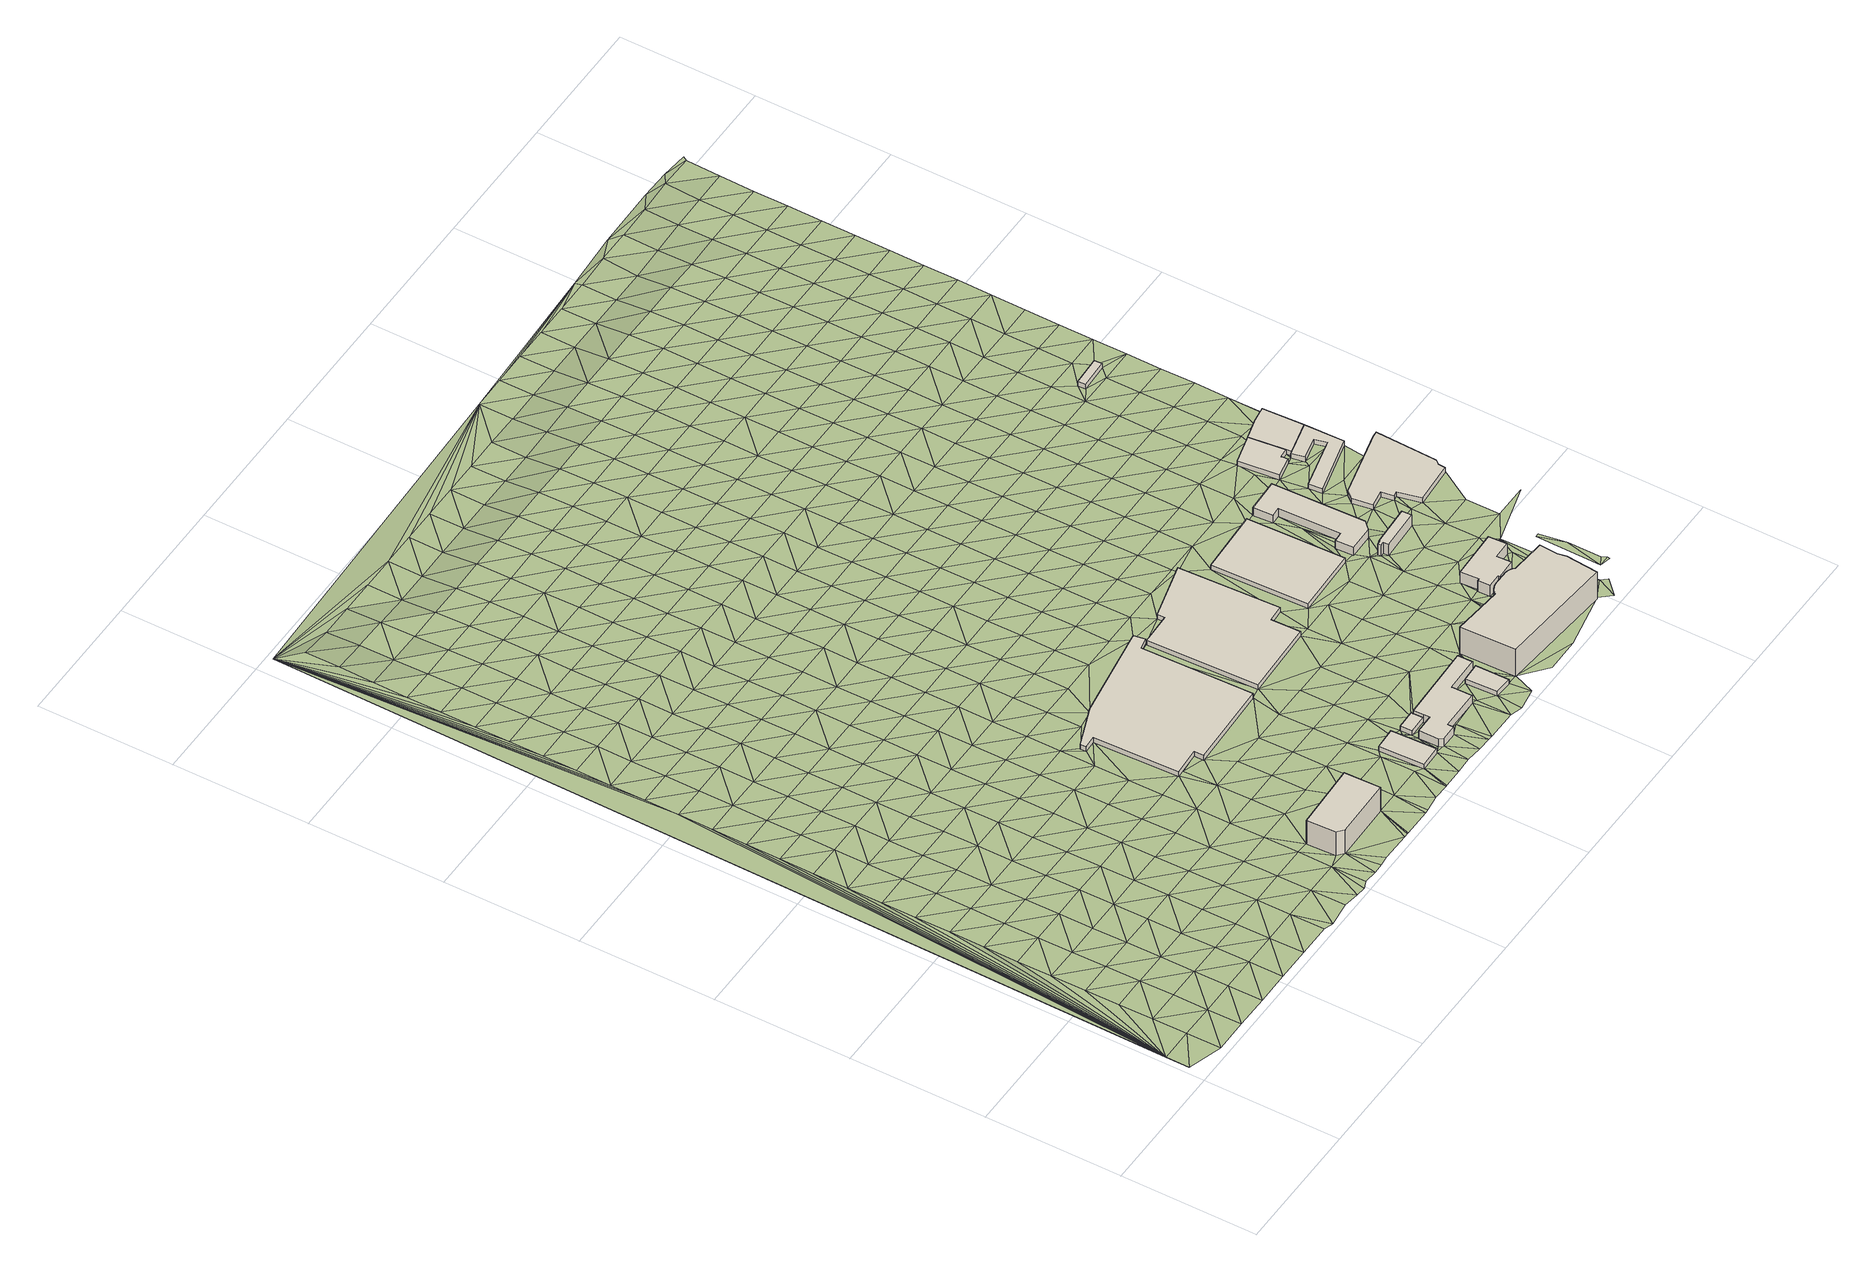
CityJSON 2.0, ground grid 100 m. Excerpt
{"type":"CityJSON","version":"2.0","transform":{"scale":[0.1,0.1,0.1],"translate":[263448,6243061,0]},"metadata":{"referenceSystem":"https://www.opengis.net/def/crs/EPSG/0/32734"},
"CityObjects":{
"building1":{"type":"Building","attributes":{"address":"1 on Albert Albert Road Woodstock Cape Town","building":"apartments","building:levels":7,"building:flats":"56","building_height":20.9,"plus_code":"4FRW3CFV+HCV","ground_height":5.14,"roof_height":26.04},"geometry":[{"type":"Solid","lod":"1","boundaries":[[[[0,1,2,3]],[[1,4,5,2]],[[4,6,7,5]],[[6,8,9,7]],[[8,0,3,9]],[[3,2,5,7,9]],[[8,6,4,1,0]]]]}]},
"building2":{"type":"Building","attributes":{"address":"11 Porter Street Woodstock Cape Town","building":"industrial","building:levels":1,"building_height":4.1,"plus_code":"4FRW3CGV+4G5","ground_height":3.16,"roof_height":7.26},"geometry":[{"type":"Solid","lod":"1","boundaries":[[[[10,11,12,13]],[[11,14,15,12]],[[14,16,17,15]],[[16,18,19,17]],[[18,20,21,19]],[[20,22,23,21]],[[22,24,25,23]],[[24,26,27,25]],[[26,28,29,27]],[[28,30,31,29]],[[30,10,13,31]],[[13,12,15,17,19,21,23,25,27,29,31]],[[30,28,26,24,22,20,18,16,14,11,10]]]]}]},
"building3":{"type":"Building","attributes":{"address":"43 Albert Road Woodstock Cape Town","building":"yes","building:levels":1,"building_height":4.1,"plus_code":"4FRW3CFV+HQJ","ground_height":4.52,"roof_height":8.62},"geometry":[{"type":"Solid","lod":"1","boundaries":[[[[32,33,34,35]],[[33,36,37,34]],[[36,38,39,37]],[[38,32,35,39]],[[35,34,37,39]],[[38,36,33,32]]]]}]},
"building4":{"type":"Building","attributes":{"address":"Woodstock Cape Town","building":"yes","building:levels":1,"building_height":4.1,"plus_code":"4FRW3CFV+JR9","ground_height":4.52,"roof_height":8.62},"geometry":[{"type":"Solid","lod":"1","boundaries":[[[[40,41,42,43]],[[41,44,45,42]],[[44,46,47,45]],[[46,48,49,47]],[[48,40,43,49]],[[43,42,45,47,49]],[[48,46,44,41,40]]]]}]},
"building5":{"type":"Building","attributes":{"address":"Woodstock Cape Town","building":"industrial","building:levels":2,"building_height":6.9,"plus_code":"4FRW3CFV+HW7","ground_height":4.39,"roof_height":11.29},"geometry":[{"type":"Solid","lod":"1","boundaries":[[[[50,51,52,53]],[[51,54,55,52]],[[54,56,57,55]],[[56,58,59,57]],[[58,60,61,59]],[[60,62,63,61]],[[62,64,65,63]],[[64,66,67,65]],[[66,68,69,67]],[[68,70,71,69]],[[70,72,73,71]],[[72,50,53,73]],[[53,52,55,57,59,61,63,65,67,69,71,73]],[[72,70,68,66,64,62,60,58,56,54,51,50]]]]}]},
"building6":{"type":"Building","attributes":{"address":"Woodstock Cape Town","building":"industrial","building:levels":1,"building_height":4.1,"plus_code":"4FRW3CFW+G3Q","ground_height":4.39,"roof_height":8.49},"geometry":[{"type":"Solid","lod":"1","boundaries":[[[[74,75,76,77]],[[75,78,79,76]],[[78,80,81,79]],[[80,74,77,81]],[[77,76,79,81]],[[80,78,75,74]]]]}]},
"building7":{"type":"Building","attributes":{"address":"Porter Street Woodstock Cape Town","building":"industrial","building:levels":1,"building_height":4.1,"plus_code":"4FRW3CGV+5W6","ground_height":3.02,"roof_height":7.12},"geometry":[{"type":"Solid","lod":"1","boundaries":[[[[82,83,84,85]],[[83,86,87,84]],[[86,88,89,87]],[[88,90,91,89]],[[90,92,93,91]],[[92,94,95,93]],[[94,96,97,95]],[[96,82,85,97]],[[85,84,87,89,91,93,95,97]],[[96,94,92,90,88,86,83,82]]]]}]},
"building8":{"type":"Building","attributes":{"address":"WEX 1 85 Albert Road Woodstock 7915 Cape Town","building":"apartments","building:levels":8,"building:flats":"275","operator":"Signatura","building_height":23.7,"plus_code":"4FRW3CFW+H89","ground_height":4.39,"roof_height":28.09},"geometry":[{"type":"Solid","lod":"1","boundaries":[[[[98,99,100,101]],[[99,102,103,100]],[[102,104,105,103]],[[104,106,107,105]],[[106,108,109,107]],[[108,110,111,109]],[[110,112,113,111]],[[112,114,115,113]],[[114,116,117,115]],[[116,118,119,117]],[[118,120,121,119]],[[120,122,123,121]],[[122,124,125,123]],[[124,98,101,125]],[[101,100,103,105,107,109,111,113,115,117,119,121,123,125]],[[124,122,120,118,116,114,112,110,108,106,104,102,99,98]]]]}]},
"building9":{"type":"Building","attributes":{"address":"Porter Street Woodstock Cape Town","building":"industrial","building:levels":1,"building_height":4.1,"plus_code":"4FRW3CGW+46R","ground_height":2.97,"roof_height":7.07},"geometry":[{"type":"Solid","lod":"1","boundaries":[[[[126,127,128,129]],[[127,130,131,128]],[[130,132,133,131]],[[132,126,129,133]],[[129,128,131,133]],[[132,130,127,126]]]]}]},
"building10":{"type":"Building","attributes":{"address":"Woodstock Station Woodstock Cape Town","building":"train_station","building:levels":3,"building_height":9.7,"plus_code":"4FRW3CFW+PFM","ground_height":4.29,"roof_height":13.99},"geometry":[{"type":"Solid","lod":"1","boundaries":[[[[134,135,136,137]],[[135,138,139,136]],[[138,140,141,139]],[[140,142,143,141]],[[142,144,145,143]],[[144,146,147,145]],[[146,148,149,147]],[[148,150,151,149]],[[150,152,153,151]],[[152,134,137,153]],[[137,136,139,141,143,145,147,149,151,153]],[[152,150,148,146,144,142,140,138,135,134]]]]}]},
"building11":{"type":"Building","attributes":{"address":"Woodstock Station","building":"train_station","building:levels":3,"operator":"PRASA","building_height":9.7,"plus_code":"4FRW3CFW+XC5","ground_height":3.65,"roof_height":13.35},"geometry":[{"type":"Solid","lod":"1","boundaries":[[[[154,155,156,157]],[[155,158,159,156]],[[158,160,161,159]],[[160,162,163,161]],[[162,164,165,163]],[[164,166,167,165]],[[166,168,169,167]],[[168,154,157,169]],[[157,156,159,161,163,165,167,169]],[[168,166,164,162,160,158,155,154]]]]}]},
"building12":{"type":"Building","attributes":{"address":"I & J 1 Davidson Street Woodstock Cape Town","building":"office","building:levels":2,"building_height":6.9,"plus_code":"4FRW3CGW+4CJ","ground_height":2.94,"roof_height":9.84},"geometry":[{"type":"Solid","lod":"1","boundaries":[[[[170,171,172,173]],[[171,174,175,172]],[[174,176,177,175]],[[176,178,179,177]],[[178,180,181,179]],[[180,182,183,181]],[[182,184,185,183]],[[184,186,187,185]],[[186,170,173,187]],[[173,172,175,177,179,181,183,185,187]],[[186,184,182,180,178,176,174,171,170]]]]}]},
"building13":{"type":"Building","attributes":{"address":"10 Davidson Street Woodstock Cape Town","building":"industrial","building:levels":1,"building_height":4.1,"plus_code":"4FRW3CGW+8GW","ground_height":2.94,"roof_height":7.04},"geometry":[{"type":"Solid","lod":"1","boundaries":[[[[188,189,190,191]],[[189,192,193,190]],[[192,194,195,193]],[[194,196,197,195]],[[196,198,199,197]],[[198,188,191,199]],[[191,190,193,195,197,199]],[[198,196,194,192,189,188]]]]}]},
"building14":{"type":"Building","attributes":{"address":"2 Beach Road Woodstock Cape Town","building":"industrial","building:levels":1,"building_height":4.1,"plus_code":"4FRW3CGW+3JH","ground_height":3.27,"roof_height":7.37},"geometry":[{"type":"Solid","lod":"1","boundaries":[[[[200,201,202,203]],[[201,204,205,202]],[[204,206,207,205]],[[206,208,209,207]],[[208,210,211,209]],[[210,212,213,211]],[[212,214,215,213]],[[214,216,217,215]],[[216,218,219,217]],[[218,220,221,219]],[[220,222,223,221]],[[222,200,203,223]],[[203,202,205,207,209,211,213,215,217,219,221,223]],[[222,220,218,216,214,212,210,208,206,204,201,200]]]]}]},
"building15":{"type":"Building","attributes":{"address":"3 Beach Road Woodstock Cape Town","building":"industrial","building:levels":1,"building_height":4.1,"plus_code":"4FRW3CGW+6MW","ground_height":2.94,"roof_height":7.04},"geometry":[{"type":"Solid","lod":"1","boundaries":[[[[224,225,226,227]],[[225,228,229,226]],[[228,230,231,229]],[[230,232,233,231]],[[232,234,235,233]],[[234,236,237,235]],[[236,238,239,237]],[[238,240,241,239]],[[240,224,227,241]],[[227,226,229,231,233,235,237,239,241]],[[240,238,236,234,232,230,228,225,224]]]]}]},
"building16":{"type":"Building","attributes":{"address":"5 Forgate Street Woodstock Cape Town","building":"industrial","building:levels":1,"building_height":4.1,"plus_code":"4FRW3CGW+9J5","ground_height":2.97,"roof_height":7.07},"geometry":[{"type":"Solid","lod":"1","boundaries":[[[[242,243,244,245]],[[243,246,247,244]],[[246,248,249,247]],[[248,250,251,249]],[[250,252,253,251]],[[252,242,245,253]],[[245,244,247,249,251,253]],[[252,250,248,246,243,242]]]]}]},
"building17":{"type":"Building","attributes":{"address":"Woodstock","building":"transportation","building:levels":1,"amenity":"bus_station","operator":"MyCiTi","building_height":4.1,"plus_code":"4FRW3CGW+RH8","ground_height":2.8,"roof_height":6.9},"geometry":[{"type":"Solid","lod":"1","boundaries":[[[[254,255,256,257]],[[255,258,259,256]],[[258,260,261,259]],[[260,254,257,261]],[[257,256,259,261]],[[260,258,255,254]]]]}]},
"terrain1":{"type":"TINRelief","geometry":[{"type":"CompositeSurface","lod":"1","boundaries":[[[262,263,264]],[[264,265,262]],[[263,262,266]],[[263,266,267]],[[267,268,263]],[[262,265,269]],[[268,270,263]],[[262,269,266]],[[271,269,265]],[[263,270,272]],[[263,272,273]],[[267,266,274]],[[269,275,266]],[[273,276,263]],[[274,268,267]],[[266,275,274]],[[263,276,277]],[[278,269,271]],[[279,270,268]],[[263,277,280]],[[278,271,281]],[[268,274,279]],[[282,275,269]],[[280,283,263]],[[264,263,284]],[[275,282,274]],[[270,285,272]],[[269,278,282]],[[270,279,286]],[[263,283,287]],[[285,273,272]],[[270,286,285]],[[263,287,288]],[[279,274,289]],[[289,274,282]],[[288,290,263]],[[278,281,291]],[[292,276,273]],[[293,286,279]],[[273,285,292]],[[263,290,294]],[[278,291,282]],[[291,281,295]],[[289,293,279]],[[276,296,277]],[[263,294,297]],[[276,292,296]],[[298,289,282]],[[286,299,285]],[[293,300,286]],[[301,280,277]],[[298,282,291]],[[285,299,292]],[[286,300,299]],[[301,277,296]],[[293,289,302]],[[280,303,283]],[[304,289,298]],[[291,295,305]],[[292,306,296]],[[303,280,301]],[[289,304,302]],[[306,292,299]],[[298,291,305]],[[307,300,293]],[[305,295,308]],[[301,296,309]],[[287,283,310]],[[283,303,311]],[[284,263,297]],[[293,302,307]],[[309,296,306]],[[298,312,304]],[[299,300,313]],[[310,288,287]],[[283,311,310]],[[301,314,303]],[[305,312,298]],[[299,313,306]],[[300,307,313]],[[314,301,309]],[[315,290,288]],[[316,302,304]],[[317,311,303]],[[312,318,304]],[[288,310,315]],[[319,305,308]],[[320,309,306]],[[303,314,317]],[[302,316,307]],[[290,321,294]],[[304,318,316]],[[306,313,320]],[[319,308,322]],[[290,315,321]],[[323,312,305]],[[310,311,324]],[[325,311,317]],[[314,309,326]],[[297,294,327]],[[320,328,309]],[[312,323,318]],[[307,329,313]],[[310,324,315]],[[305,319,323]],[[316,330,307]],[[311,325,324]],[[321,327,294]],[[317,314,326]],[[322,331,319]],[[309,328,326]],[[329,320,313]],[[332,333,297]],[[307,330,329]],[[334,316,318]],[[315,335,321]],[[327,332,297]],[[317,336,325]],[[318,323,334]],[[335,315,324]],[[337,328,320]],[[338,339,333]],[[326,336,317]],[[331,340,319]],[[341,330,316]],[[327,321,342]],[[320,329,337]],[[332,338,333]],[[323,319,340]],[[316,334,341]],[[342,321,335]],[[343,340,331]],[[324,325,344]],[[333,284,297]],[[336,345,325]],[[346,326,328]],[[347,339,348]],[[328,337,349]],[[338,350,339]],[[334,323,351]],[[352,329,330]],[[335,324,344]],[[353,332,327]],[[330,341,354]],[[339,284,333]],[[325,345,344]],[[327,342,355]],[[347,348,356]],[[351,323,340]],[[328,349,346]],[[339,350,348]],[[329,352,337]],[[340,343,357]],[[358,336,326]],[[332,353,338]],[[330,354,352]],[[347,284,339]],[[327,355,353]],[[341,334,359]],[[335,360,342]],[[336,358,345]],[[361,362,356]],[[359,334,351]],[[326,346,358]],[[347,356,284]],[[360,335,344]],[[349,337,363]],[[364,350,338]],[[348,361,356]],[[365,354,341]],[[355,342,366]],[[363,337,352]],[[340,357,367]],[[362,284,356]],[[338,353,364]],[[340,367,351]],[[344,345,368]],[[362,369,370]],[[365,341,359]],[[366,342,360]],[[371,367,357]],[[349,372,346]],[[345,358,368]],[[370,284,362]],[[361,369,362]],[[352,354,373]],[[350,374,348]],[[372,349,363]],[[364,375,350]],[[367,371,376]],[[359,351,377]],[[378,360,344]],[[353,355,379]],[[380,381,370]],[[354,365,373]],[[355,366,382]],[[381,284,370]],[[346,383,358]],[[374,361,348]],[[351,367,377]],[[368,378,344]],[[350,375,374]],[[369,380,370]],[[376,384,367]],[[385,363,352]],[[379,364,353]],[[346,372,383]],[[355,382,379]],[[381,386,284]],[[359,387,365]],[[366,360,388]],[[386,381,389]],[[352,373,385]],[[368,358,390]],[[369,361,391]],[[387,359,377]],[[378,388,360]],[[392,284,386]],[[380,389,381]],[[8,367,384]],[[377,367,6]],[[393,375,364]],[[390,358,383]],[[391,361,374]],[[367,8,6]],[[372,363,394]],[[395,382,366]],[[384,396,8]],[[397,392,386]],[[363,385,398]],[[364,379,393]],[[399,284,392]],[[373,365,400]],[[401,380,369]],[[377,6,4]],[[387,402,365]],[[388,395,366]],[[389,397,386]],[[4,387,377]],[[383,372,394]],[[403,378,368]],[[8,396,404]],[[363,398,394]],[[368,390,405]],[[406,284,399]],[[391,401,369]],[[373,400,385]],[[379,382,407]],[[375,408,374]],[[400,365,402]],[[409,399,392]],[[375,393,410]],[[378,403,388]],[[411,389,380]],[[368,405,403]],[[395,407,382]],[[397,409,392]],[[383,412,390]],[[408,391,374]],[[375,410,408]],[[380,401,411]],[[413,398,385]],[[8,404,414]],[[387,4,415]],[[393,379,416]],[[399,417,406]],[[412,383,394]],[[406,418,284]],[[415,402,387]],[[419,395,388]],[[397,389,420]],[[413,385,400]],[[407,416,379]],[[399,409,417]],[[405,390,421]],[[422,401,391]],[[388,403,419]],[[420,389,411]],[[398,423,394]],[[424,410,393]],[[421,390,412]],[[391,408,422]],[[425,409,397]],[[423,398,413]],[[416,424,393]],[[417,418,406]],[[400,402,426]],[[427,407,395]],[[428,402,415]],[[419,429,395]],[[8,414,0]],[[420,425,397]],[[430,412,394]],[[403,405,431]],[[411,401,432]],[[405,421,433]],[[401,422,434]],[[435,415,4]],[[416,407,427]],[[410,436,408]],[[426,402,428]],[[413,400,437]],[[423,430,394]],[[395,429,427]],[[424,438,410]],[[284,418,439]],[[431,419,403]],[[432,420,411]],[[417,409,440]],[[405,433,431]],[[432,401,434]],[[425,441,409]],[[421,412,442]],[[408,436,422]],[[0,414,443]],[[413,437,423]],[[410,438,436]],[[437,400,426]],[[0,443,444]],[[416,445,424]],[[418,417,440]],[[430,442,412]],[[440,409,441]],[[415,446,428]],[[447,429,419]],[[448,425,420]],[[427,445,416]],[[449,433,421]],[[434,422,450]],[[419,431,447]],[[420,432,448]],[[451,0,444]],[[438,424,452]],[[415,435,446]],[[442,449,421]],[[423,453,430]],[[450,422,436]],[[428,454,426]],[[437,426,455]],[[429,456,427]],[[437,453,423]],[[284,439,457]],[[430,458,442]],[[441,425,459]],[[445,452,424]],[[439,418,440]],[[434,460,432]],[[454,428,446]],[[429,447,456]],[[425,448,459]],[[461,442,458]],[[430,453,458]],[[431,433,462]],[[449,463,433]],[[464,455,426]],[[460,434,450]],[[451,465,0]],[[466,437,455]],[[445,427,467]],[[438,468,436]],[[440,441,469]],[[452,470,438]],[[431,462,447]],[[451,471,465]],[[472,435,0]],[[432,473,448]],[[474,426,454]],[[433,463,462]],[[456,467,427]],[[459,469,441]],[[475,442,461]],[[464,426,474]],[[449,442,475]],[[450,436,468]],[[472,0,465]],[[438,470,468]],[[473,432,460]],[[455,464,466]],[[476,446,435]],[[477,452,445]],[[478,465,471]],[[479,439,440]],[[480,284,457]],[[446,476,454]],[[447,481,456]],[[459,448,482]],[[467,477,445]],[[469,479,440]],[[483,463,449]],[[450,484,460]],[[435,472,476]],[[481,447,462]],[[482,448,473]],[[485,470,452]],[[475,483,449]],[[468,484,450]],[[474,454,486]],[[475,461,487]],[[467,456,488]],[[469,459,489]],[[477,485,452]],[[490,465,478]],[[479,457,439]],[[473,460,491]],[[486,454,476]],[[488,456,481]],[[464,474,492]],[[489,459,482]],[[465,493,472]],[[462,463,494]],[[495,463,483]],[[484,491,460]],[[490,478,496]],[[470,497,468]],[[498,479,469]],[[485,499,470]],[[487,483,475]],[[472,493,476]],[[481,462,494]],[[500,477,467]],[[465,490,493]],[[474,486,492]],[[463,495,494]],[[467,488,501]],[[489,498,469]],[[484,468,497]],[[502,496,503]],[[482,473,504]],[[470,499,497]],[[491,505,473]],[[477,500,485]],[[490,496,502]],[[467,501,500]],[[486,476,506]],[[481,507,488]],[[502,503,508]],[[504,489,482]],[[480,457,479]],[[473,505,504]],[[498,509,479]],[[510,483,487]],[[495,483,510]],[[484,511,491]],[[493,490,502]],[[493,506,476]],[[507,481,494]],[[512,499,485]],[[511,484,497]],[[464,492,513]],[[479,509,480]],[[493,502,514]],[[486,515,492]],[[501,488,516]],[[517,498,489]],[[485,500,512]],[[502,508,518]],[[494,495,519]],[[505,491,520]],[[506,515,486]],[[506,493,514]],[[516,488,507]],[[489,504,517]],[[519,495,510]],[[520,491,511]],[[508,521,518]],[[499,522,497]],[[509,498,523]],[[512,524,499]],[[525,507,494]],[[500,501,526]],[[505,527,504]],[[506,514,36]],[[515,528,492]],[[501,516,529]],[[523,498,517]],[[530,510,487]],[[511,497,522]],[[525,494,519]],[[499,524,522]],[[527,505,520]],[[531,518,521]],[[526,512,500]],[[532,518,533]],[[501,529,526]],[[533,518,531]],[[513,492,528]],[[532,534,518]],[[506,535,515]],[[516,507,536]],[[537,531,521]],[[504,538,517]],[[480,509,539]],[[518,534,36]],[[523,540,509]],[[532,533,534]],[[506,36,535]],[[519,510,530]],[[511,541,520]],[[536,507,525]],[[538,504,527]],[[534,48,36]],[[542,524,512]],[[543,36,48]],[[541,511,522]],[[36,543,46]],[[509,540,539]],[[537,544,531]],[[48,46,543]],[[528,515,545]],[[546,529,516]],[[523,517,547]],[[512,526,542]],[[46,535,36]],[[519,548,525]],[[534,549,48]],[[480,550,284]],[[527,520,551]],[[545,515,535]],[[546,516,536]],[[547,517,538]],[[544,537,552]],[[487,16,530]],[[530,548,519]],[[551,520,541]],[[553,513,528]],[[526,529,554]],[[46,44,535]],[[522,524,555]],[[549,40,48]],[[556,540,523]],[[524,542,557]],[[536,525,558]],[[552,559,544]],[[527,560,538]],[[544,559,561]],[[528,545,562]],[[554,529,546]],[[562,553,528]],[[523,547,556]],[[563,559,552]],[[541,522,555]],[[548,558,525]],[[524,557,555]],[[527,551,560]],[[542,526,564]],[[545,535,565]],[[513,553,11]],[[44,565,535]],[[547,538,566]],[[539,540,567]],[[564,526,554]],[[540,556,568]],[[548,530,569]],[[546,536,570]],[[541,571,551]],[[558,572,536]],[[573,561,559]],[[538,560,566]],[[573,559,563]],[[574,557,542]],[[571,541,555]],[[540,568,567]],[[545,575,562]],[[554,546,570]],[[547,576,556]],[[536,572,570]],[[574,542,564]],[[548,577,558]],[[530,16,569]],[[11,553,578]],[[579,573,563]],[[560,551,580]],[[562,581,553]],[[565,575,545]],[[576,547,566]],[[41,582,44]],[[577,548,569]],[[580,551,571]],[[554,583,564]],[[557,584,555]],[[568,556,585]],[[586,557,574]],[[582,565,44]],[[572,558,587]],[[14,11,578]],[[560,588,566]],[[581,562,575]],[[583,554,570]],[[585,556,576]],[[571,555,584]],[[589,573,579]],[[587,558,577]],[[557,586,584]],[[588,560,580]],[[574,564,590]],[[589,68,573]],[[579,591,589]],[[591,579,592]],[[575,565,582]],[[572,593,570]],[[576,566,594]],[[567,568,595]],[[590,564,583]],[[568,585,596]],[[16,597,569]],[[553,581,598]],[[597,577,569]],[[571,599,580]],[[600,14,578]],[[572,587,593]],[[594,566,588]],[[68,589,78]],[[601,16,14]],[[574,602,586]],[[41,72,582]],[[480,539,550]],[[589,591,78]],[[584,599,571]],[[568,596,595]],[[603,581,575]],[[592,604,591]],[[583,570,605]],[[576,606,585]],[[574,590,602]],[[587,577,607]],[[588,580,608]],[[582,603,575]],[[605,570,593]],[[597,16,601]],[[606,576,594]],[[601,14,600]],[[70,68,78]],[[577,597,607]],[[599,608,580]],[[604,609,591]],[[583,610,590]],[[586,611,584]],[[596,585,612]],[[586,602,613]],[[614,593,587]],[[603,615,581]],[[583,605,610]],[[612,585,606]],[[599,584,611]],[[594,588,616]],[[615,598,581]],[[607,614,587]],[[586,613,611]],[[609,604,617]],[[608,618,588]],[[70,78,75]],[[567,550,539]],[[602,590,619]],[[596,620,595]],[[609,621,75]],[[617,621,609]],[[582,622,603]],[[605,593,623]],[[606,594,616]],[[617,75,621]],[[610,619,590]],[[597,601,624]],[[588,618,616]],[[620,596,612]],[[622,582,72]],[[597,624,607]],[[599,625,608]],[[626,70,75]],[[614,623,593]],[[72,70,626]],[[627,613,602]],[[617,98,75]],[[625,599,611]],[[615,628,598]],[[75,98,626]],[[629,615,603]],[[605,630,610]],[[606,631,612]],[[98,72,626]],[[632,598,628]],[[627,602,619]],[[633,595,620]],[[607,634,614]],[[618,608,635]],[[622,629,603]],[[98,622,72]],[[623,630,605]],[[631,606,616]],[[634,607,624]],[[635,608,625]],[[567,595,550]],[[636,632,628]],[[619,610,637]],[[613,638,611]],[[620,612,639]],[[627,640,613]],[[628,615,641]],[[90,624,601]],[[642,623,614]],[[618,643,616]],[[629,644,615]],[[630,637,610]],[[639,612,631]],[[617,645,646]],[[625,611,638]],[[634,642,614]],[[613,640,638]],[[643,618,635]],[[647,636,628]],[[98,648,622]],[[649,627,619]],[[615,644,641]],[[620,650,633]],[[648,629,622]],[[630,623,651]],[[631,616,652]],[[641,647,628]],[[637,649,619]],[[620,639,650]],[[624,653,634]],[[625,654,635]],[[623,642,651]],[[652,616,643]],[[655,640,627]],[[550,595,633]],[[654,625,638]],[[656,644,629]],[[637,630,657]],[[631,658,639]],[[90,653,624]],[[649,655,627]],[[636,647,132]],[[659,648,98]],[[633,650,660]],[[661,642,634]],[[643,635,662]],[[656,629,648]],[[651,657,630]],[[658,631,652]],[[132,90,636]],[[638,640,663]],[[653,661,634]],[[662,635,654]],[[644,664,641]],[[637,665,649]],[[650,639,666]],[[640,655,663]],[[642,667,651]],[[641,668,647]],[[643,669,652]],[[664,644,656]],[[646,670,617]],[[657,665,637]],[[639,658,666]],[[654,638,671]],[[661,667,642]],[[643,662,669]],[[648,659,672]],[[633,660,550]],[[655,649,673]],[[660,650,674]],[[671,638,663]],[[648,675,656]],[[676,653,90]],[[677,657,651]],[[658,652,678]],[[668,641,664]],[[665,673,649]],[[674,650,666]],[[648,672,675]],[[90,132,676]],[[661,653,676]],[[654,679,662]],[[667,677,651]],[[652,669,678]],[[679,654,671]],[[680,647,668]],[[681,664,656]],[[665,657,682]],[[663,655,683]],[[675,672,684]],[[666,658,685]],[[673,686,655]],[[660,674,687]],[[684,688,675]],[[667,661,689]],[[669,662,690]],[[656,675,681]],[[677,682,657]],[[685,658,678]],[[671,663,683]],[[689,661,676]],[[683,655,686]],[[690,662,679]],[[660,687,550]],[[675,688,691]],[[692,673,665]],[[666,693,674]],[[688,694,691]],[[668,664,695]],[[696,677,667]],[[669,697,678]],[[681,698,664]],[[682,692,665]],[[693,666,685]],[[699,675,691]],[[671,700,679]],[[130,676,132]],[[696,667,689]],[[675,134,681]],[[697,669,690]],[[134,675,699]],[[701,686,673]],[[664,698,695]],[[674,702,687]],[[683,700,671]],[[703,691,694]],[[704,703,694]],[[705,134,699]],[[682,677,706]],[[680,668,695]],[[685,678,707]],[[692,701,673]],[[703,704,708]],[[674,693,702]],[[703,709,691]],[[708,710,703]],[[689,676,711]],[[690,679,712]],[[677,696,706]],[[707,678,697]],[[713,550,687]],[[700,712,679]],[[134,714,681]],[[698,681,714]],[[692,682,715]],[[683,686,716]],[[685,717,693]],[[695,718,680]],[[701,719,686]],[[687,702,713]],[[720,703,710]],[[718,721,680]],[[698,160,695]],[[130,711,676]],[[689,722,696]],[[706,715,682]],[[698,164,160]],[[717,685,707]],[[700,683,716]],[[697,690,723]],[[722,689,711]],[[158,695,160]],[[716,686,719]],[[712,724,690]],[[721,725,680]],[[154,695,158]],[[692,726,701]],[[702,693,727]],[[162,160,164]],[[720,710,728]],[[729,164,698]],[[730,550,713]],[[154,158,155]],[[130,680,731]],[[718,695,732]],[[706,696,733]],[[707,697,723]],[[698,714,729]],[[721,734,735]],[[715,726,692]],[[736,670,737]],[[725,731,680]],[[670,738,739]],[[690,724,723]],[[727,693,717]],[[154,732,695]],[[735,725,721]],[[700,740,712]],[[733,696,722]],[[736,738,670]],[[714,134,741]],[[734,725,735]],[[719,701,742]],[[702,743,713]],[[740,700,716]],[[744,745,739]],[[746,736,737]],[[706,747,715]],[[744,739,738]],[[707,748,717]],[[749,130,731]],[[726,742,701]],[[745,744,728]],[[743,702,727]],[[750,720,751]],[[130,752,711]],[[753,725,734]],[[736,744,738]],[[754,732,154]],[[724,712,755]],[[747,706,733]],[[728,756,720]],[[731,725,753]],[[748,707,723]],[[722,711,757]],[[164,729,758]],[[730,713,759]],[[752,130,749]],[[755,712,740]],[[756,751,720]],[[756,728,744]],[[729,714,760]],[[726,715,761]],[[716,719,762]],[[727,717,763]],[[742,764,719]],[[759,713,743]],[[765,754,154]],[[766,732,754]],[[733,722,757]],[[724,767,723]],[[714,741,760]],[[711,752,757]],[[761,715,747]],[[744,736,768]],[[763,717,748]],[[740,716,762]],[[762,719,764]],[[767,724,755]],[[768,756,744]],[[742,726,769]],[[727,770,743]],[[768,751,756]],[[730,759,771]],[[768,741,751]],[[176,752,749]],[[747,733,772]],[[766,754,773]],[[748,723,774]],[[760,775,729]],[[758,729,775]],[[769,726,761]],[[727,763,770]],[[776,777,766]],[[741,768,760]],[[740,778,755]],[[773,776,766]],[[757,772,733]],[[774,723,767]],[[773,754,765]],[[779,780,781]],[[781,780,782]],[[766,777,176]],[[742,783,764]],[[778,740,762]],[[779,784,780]],[[785,761,747]],[[748,786,763]],[[743,787,759]],[[776,206,777]],[[783,742,769]],[[743,770,788]],[[784,789,780]],[[776,773,206]],[[765,758,790]],[[550,730,791]],[[767,755,792]],[[772,785,747]],[[786,748,774]],[[758,775,790]],[[757,752,793]],[[752,176,794]],[[795,176,777]],[[764,796,762]],[[768,797,760]],[[771,759,787]],[[792,755,778]],[[743,788,787]],[[765,798,773]],[[775,760,797]],[[777,206,204]],[[761,799,769]],[[784,800,789]],[[770,763,801]],[[795,777,236]],[[796,764,783]],[[777,204,802]],[[777,802,236]],[[790,798,765]],[[803,772,757]],[[794,793,752]],[[176,795,194]],[[767,804,774]],[[785,799,761]],[[763,786,801]],[[775,805,790]],[[806,778,762]],[[176,194,794]],[[795,236,194]],[[807,773,798]],[[767,792,804]],[[783,769,808]],[[757,793,803]],[[788,770,809]],[[806,762,796]],[[790,810,798]],[[787,811,771]],[[812,802,204]],[[810,790,805]],[[805,775,813]],[[814,785,772]],[[786,774,815]],[[775,797,813]],[[799,808,769]],[[793,794,194]],[[809,770,801]],[[791,730,771]],[[792,778,816]],[[803,814,772]],[[774,804,815]],[[236,817,194]],[[797,768,818]],[[819,796,783]],[[816,778,806]],[[799,785,820]],[[801,786,821]],[[787,788,822]],[[808,819,783]],[[788,809,823]],[[824,804,792]],[[194,817,825]],[[785,814,820]],[[821,786,815]],[[826,806,796]],[[827,812,204]],[[811,787,822]],[[803,793,828]],[[824,792,816]],[[788,823,822]],[[240,802,812]],[[808,799,829]],[[801,830,809]],[[805,813,831]],[[819,826,796]],[[817,236,234]],[[825,817,832]],[[825,833,834]],[[814,803,835]],[[815,804,836]],[[771,811,791]],[[825,832,833]],[[829,799,820]],[[830,801,821]],[[250,834,833]],[[836,804,824]],[[252,250,833]],[[835,803,828]],[[808,837,819]],[[816,806,838]],[[809,839,823]],[[826,840,806]],[[822,841,811]],[[234,832,817]],[[814,842,820]],[[843,821,815]],[[837,808,829]],[[809,830,839]],[[844,827,204]],[[824,816,838]],[[827,240,812]],[[835,842,814]],[[806,840,838]],[[843,815,836]],[[826,819,845]],[[846,822,823]],[[832,234,232]],[[829,820,847]],[[830,821,848]],[[819,837,845]],[[823,839,846]],[[849,835,828]],[[811,841,791]],[[836,824,850]],[[847,820,842]],[[848,821,843]],[[840,826,851]],[[841,822,852]],[[835,849,842]],[[850,824,838]],[[829,853,837]],[[854,839,830]],[[851,826,845]],[[852,822,846]],[[855,843,836]],[[829,847,853]],[[845,837,856]],[[854,830,848]],[[857,856,837]],[[850,855,836]],[[838,840,858]],[[846,839,859]],[[851,860,840]],[[861,857,837]],[[862,841,852]],[[863,842,849]],[[847,842,863]],[[843,864,848]],[[861,837,853]],[[859,839,854]],[[791,841,862]],[[850,838,858]],[[840,860,858]],[[855,864,843]],[[865,866,242]],[[867,845,856]],[[863,849,866]],[[845,867,851]],[[868,852,846]],[[847,869,853]],[[854,848,870]],[[868,846,859]],[[865,863,866]],[[861,255,857]],[[855,850,871]],[[847,863,869]],[[864,870,848]],[[851,872,860]],[[862,852,873]],[[856,258,867]],[[858,871,850]],[[861,853,874]],[[875,859,854]],[[872,851,867]],[[873,852,868]],[[855,876,864]],[[862,877,791]],[[869,874,853]],[[870,875,854]],[[871,876,855]],[[858,860,878]],[[879,255,861]],[[859,880,868]],[[872,881,860]],[[877,862,873]],[[870,864,882]],[[874,879,861]],[[258,255,879]],[[875,880,859]],[[871,858,878]],[[883,867,258]],[[860,881,878]],[[876,882,864]],[[867,883,872]],[[884,873,868]],[[791,877,885]],[[870,886,875]],[[880,884,868]],[[879,883,258]],[[871,887,876]],[[882,886,870]],[[888,881,872]],[[889,877,873]],[[887,871,878]],[[890,880,875]],[[883,888,872]],[[884,889,873]],[[882,876,891]],[[890,875,886]],[[891,876,887]],[[878,881,892]],[[884,880,893]],[[888,894,881]],[[889,895,877]],[[877,895,885]],[[886,882,896]],[[890,893,880]],[[887,878,892]],[[881,894,892]],[[891,896,882]],[[897,889,884]],[[898,890,886]],[[893,897,884]],[[887,899,891]],[[898,886,896]],[[895,889,900]],[[899,887,892]],[[901,893,890]],[[902,885,895]],[[897,900,889]],[[896,891,903]],[[898,901,890]],[[903,891,899]],[[897,893,904]],[[900,902,895]],[[896,905,898]],[[901,904,893]],[[903,905,896]],[[902,906,885]],[[907,900,897]],[[901,898,908]],[[904,907,897]],[[908,898,905]],[[909,902,900]],[[910,904,901]],[[907,909,900]],[[910,901,908]],[[902,911,906]],[[912,907,904]],[[909,911,902]],[[910,912,904]],[[909,907,913]],[[914,906,911]],[[907,912,913]],[[911,909,915]],[[915,909,913]],[[911,916,914]],[[911,915,916]],[[917,914,916]]]}]}
},
"vertices":[
[2589,286,51],[2580,549,51],[2580,549,260],[2589,286,260],[2094,529,51],[2094,529,260],[2101,317,51],[2101,317,260],[2149,275,51],[2149,275,260],
[3042,1506,32],[3019,2318,32],[3019,2318,73],[3042,1506,73],[3102,2335,32],[3102,2335,73],[3087,2419,32],[3087,2419,73],[2388,2310,32],[2388,2310,73],[2085,2196,32],[2085,2196,73],[2085,2151,32],[2085,2151,73],[2179,2156,32],[2179,2156,73],[2201,1539,32],[2201,1539,73],[2407,1550,32],[2407,1550,73],[2406,1480,32],[2406,1480,73],
[3055,251,45],[3216,257,45],[3216,257,86],[3055,251,86],[3202,586,45],[3202,586,86],[3042,579,45],[3042,579,86],
[3408,473,45],[3406,545,45],[3406,545,86],[3408,473,86],[3406,562,45],[3406,562,86],[3267,558,45],[3267,558,86],[3269,469,45],[3269,469,86],
[3406,545,44],[3408,473,44],[3408,473,113],[3406,545,113],[3409,426,44],[3409,426,113],[3270,424,44],[3270,424,113],[3273,279,44],[3273,279,113],[3289,251,44],[3289,251,113],[3413,252,44],[3413,252,113],[3414,298,44],[3414,298,113],[3714,299,44],[3714,299,113],[3711,448,44],[3711,448,113],[3972,455,44],[3972,455,113],[3969,565,44],[3969,565,113],
[3980,192,44],[3976,436,44],[3976,436,85],[3980,192,85],[3841,430,44],[3841,430,85],[3851,200,44],[3851,200,85],
[3126,1518,30],[3670,1540,30],[3670,1540,71],[3126,1518,71],[3663,1754,30],[3663,1754,71],[3786,1762,30],[3786,1762,71],[3751,2498,30],[3751,2498,71],[3326,2390,30],[3326,2390,71],[3329,2334,30],[3329,2334,71],[3096,2326,30],[3096,2326,71],
[4050,598,44],[4062,192,44],[4062,192,281],[4050,598,281],[4919,116,44],[4919,116,281],[4940,354,44],[4940,354,281],[4928,421,44],[4928,421,281],[4936,551,44],[4936,551,281],[4681,574,44],[4681,574,281],[4664,590,44],[4664,590,281],[4640,603,44],[4640,603,281],[4617,608,44],[4617,608,281],[4503,609,44],[4503,609,281],[4476,605,44],[4476,605,281],[4447,591,44],[4447,591,281],[4416,562,44],[4416,562,281],
[3904,1629,30],[4375,1644,30],[4375,1644,71],[3904,1629,71],[4350,2355,30],[4350,2355,71],[3880,2333,30],[3880,2333,71],
[4589,928,43],[4598,793,43],[4598,793,140],[4589,928,140],[4582,793,43],[4582,793,140],[4586,703,43],[4586,703,140],[4685,704,43],[4685,704,140],[4687,692,43],[4687,692,140],[4835,698,43],[4835,698,140],[4829,803,43],[4829,803,140],[4959,808,43],[4959,808,140],[4951,941,43],[4951,941,140],
[4562,1511,36],[4563,1505,36],[4563,1505,134],[4562,1511,134],[4536,1503,36],[4536,1503,134],[4537,1479,36],[4537,1479,134],[4564,1481,36],[4564,1481,134],[4566,1440,36],[4566,1440,134],[4869,1455,36],[4869,1455,134],[4865,1527,36],[4865,1527,134],
[4459,1632,29],[4641,1637,29],[4641,1637,98],[4459,1632,98],[4698,1695,29],[4698,1695,98],[4675,2371,29],[4675,2371,98],[4430,2360,29],[4430,2360,98],[4438,2215,29],[4438,2215,98],[4506,2220,29],[4506,2220,98],[4524,1771,29],[4524,1771,98],[4452,1765,29],[4452,1765,98],
[5004,2467,29],[4973,2733,29],[4973,2733,70],[5004,2467,70],[4757,2678,29],[4757,2678,70],[4790,2382,29],[4790,2382,70],[4941,2415,29],[4941,2415,70],[4937,2461,29],[4937,2461,70],
[5431,2066,33],[5390,2061,33],[5390,2061,74],[5431,2066,74],[4891,1944,33],[4891,1944,74],[4845,1884,33],[4845,1884,74],[4868,1742,33],[4868,1742,74],[4989,1760,33],[4989,1760,74],[5006,1672,33],[5006,1672,74],[5043,1680,33],[5043,1680,74],[5082,1507,33],[5082,1507,74],[5388,1528,33],[5388,1528,74],[5393,1583,33],[5393,1583,74],[5417,1611,33],[5417,1611,74],
[5253,2487,29],[5008,2430,29],[5008,2430,70],[5253,2487,70],[4989,2425,29],[4989,2425,70],[5009,2331,29],[5009,2331,70],[5171,2367,29],[5171,2367,70],[5196,2280,29],[5196,2280,70],[4818,2190,29],[4818,2190,70],[4826,2089,29],[4826,2089,70],[5263,2196,29],[5263,2196,70],
[5253,2487,30],[5237,2789,30],[5237,2789,71],[5253,2487,71],[5122,2772,30],[5122,2772,71],[4973,2733,30],[4973,2733,71],[5004,2467,30],[5004,2467,71],[5008,2430,30],[5008,2430,71],
[4839,3848,28],[5054,3857,28],[5054,3857,69],[4839,3848,69],[5051,3914,28],[5051,3914,69],[4837,3904,28],[4837,3904,69],
[259,285,51],[10,285,51],[6,112,54],[259,35,54],[259,535,49],[259,785,46],[259,1035,43],[508,285,51],[259,1285,40],[508,35,54],[259,1535,36],[259,1785,36],[508,785,47],[508,535,50],[259,2035,38],[259,2290,36],[757,285,51],[508,1035,43],[259,2540,33],[757,35,53],[757,535,49],[259,2790,33],[107,6938,35],[508,1535,38],[508,1285,40],[259,3040,33],[259,3290,34],[757,785,47],[259,3540,34],[1007,285,51],[508,1785,36],[757,1035,44],[259,3790,34],[1007,35,53],[508,2035,37],[259,4040,36],[1007,535,49],[757,1535,38],[757,1285,41],[508,2290,36],[1007,1035,44],[508,2540,34],[1007,785,46],[1256,285,51],[757,1785,37],[1007,1285,42],[1256,35,53],[757,2035,36],[508,3040,33],[508,2790,33],[1256,535,49],[1007,1535,39],[757,2290,35],[508,3290,34],[1256,1035,44],[757,2540,33],[1256,785,47],[1505,285,51],[1007,1785,36],[508,3540,34],[1505,35,53],[1505,535,50],[757,3040,33],[757,2790,33],[1007,2290,34],[508,3790,35],[1007,2035,35],[1256,1535,38],[1256,1285,41],[1569,11,53],[508,4040,36],[259,4290,35],[1505,785,47],[757,3290,33],[1007,2540,33],[1256,1785,36],[508,4290,36],[259,4540,35],[1754,285,51],[1505,1035,45],[757,3540,34],[1754,35,53],[1007,3040,33],[1007,2790,33],[1256,2290,34],[259,4790,35],[508,4790,37],[1256,2035,35],[508,4540,36],[1754,535,50],[1505,1535,38],[757,4040,36],[1505,1285,42],[757,3790,35],[259,5040,36],[1871,16,53],[1256,2540,33],[1754,785,49],[1007,3290,34],[508,5040,37],[259,5290,35],[1505,1785,36],[757,4290,36],[1754,1035,45],[1007,3540,34],[2003,285,51],[1256,2790,33],[508,5290,36],[259,5540,34],[1945,11,52],[1505,2035,34],[1754,1285,41],[757,4790,36],[757,4540,36],[2003,35,52],[2003,535,51],[1256,3040,33],[1007,4040,35],[508,5540,35],[259,5795,32],[1007,3790,35],[1505,2290,34],[2101,27,52],[1754,1535,37],[259,6045,32],[2003,785,50],[1256,3290,33],[508,5795,32],[1505,2540,33],[757,5040,36],[259,6295,33],[1007,4290,35],[1754,2035,34],[1256,3540,34],[2181,29,52],[508,6045,29],[1754,1785,36],[259,6545,41],[2003,1285,42],[757,5290,36],[2003,1035,46],[1505,3040,32],[2252,35,52],[1505,2790,33],[259,6795,40],[1256,3790,35],[1007,4790,35],[508,6295,23],[1007,4540,35],[757,5540,36],[1754,2290,33],[2003,1535,37],[2467,34,52],[2252,785,50],[1256,4040,36],[508,6545,19],[508,6795,4],[1505,3290,33],[757,5795,35],[1754,2540,33],[1007,5040,34],[2003,1785,35],[1256,4290,36],[757,6045,29],[2252,1285,42],[1505,3790,34],[2252,1035,47],[1505,3540,33],[2003,2035,34],[1754,3040,32],[1007,5540,36],[1754,2790,33],[1007,5290,34],[2580,549,52],[1256,4790,35],[2201,1539,36],[1256,4540,36],[757,6795,1],[757,6545,13],[757,6295,18],[2003,2290,34],[2501,35,52],[2509,33,52],[1505,4040,35],[2501,785,49],[1754,3290,33],[1007,5795,36],[2003,2540,33],[1256,5040,34],[2719,33,51],[1505,4290,35],[2179,2156,34],[2501,1035,47],[2252,1535,36],[1754,3540,32],[1007,6795,2],[2085,2151,34],[1007,6045,30],[1256,5290,34],[2085,2196,34],[2003,3040,33],[2003,2790,33],[2406,1480,37],[2750,285,51],[2407,1550,37],[1754,3790,33],[1505,4790,34],[1007,6295,22],[1505,4540,35],[2750,35,51],[2750,535,52],[1256,5540,35],[2501,1285,43],[2252,2290,34],[2750,785,49],[1754,4040,34],[2873,53,51],[1007,6545,0],[1256,6795,2],[2003,3290,33],[1256,5795,34],[2252,2540,33],[1505,5040,34],[1754,4290,34],[2750,1035,46],[2388,2310,34],[2003,3540,33],[1256,6045,31],[2999,285,51],[1505,5290,33],[2750,1285,41],[2999,535,49],[2252,3040,33],[2252,2790,33],[2992,48,51],[1754,4790,33],[1256,6295,24],[1754,4540,34],[2003,4040,34],[2003,3790,33],[3055,251,51],[2998,49,51],[1505,5795,33],[1505,5540,34],[2999,785,47],[2252,3290,33],[3145,51,51],[1256,6545,0],[2501,2540,33],[1754,5040,32],[2003,4290,34],[3042,1506,34],[3042,579,49],[2999,1035,43],[2252,3540,33],[1505,6045,31],[3216,257,51],[2501,2790,33],[1754,5290,33],[3268,54,51],[2003,4790,33],[1505,6295,26],[2003,4540,34],[2501,3040,33],[2252,4040,34],[1754,5540,35],[2999,1285,38],[2252,3790,33],[2750,2540,32],[3289,251,51],[3248,285,51],[3273,279,51],[3270,424,45],[3248,785,43],[2501,3290,33],[3384,43,51],[1754,5795,36],[1505,6795,1],[1505,6545,0],[2003,5040,32],[2252,4290,34],[3248,535,45],[3413,252,49],[3248,1035,41],[2501,3540,33],[1754,6045,35],[2750,2790,33],[3409,426,45],[2749,7043,0],[2003,5290,32],[3488,39,51],[3126,1518,33],[2501,3790,33],[2252,4790,33],[1754,6295,27],[2252,4540,34],[2750,3040,33],[3497,285,49],[2003,5540,33],[3414,298,49],[3248,1285,37],[3521,36,51],[2501,4040,34],[3497,785,41],[2003,5795,35],[1754,6795,0],[1754,6545,0],[2999,2540,32],[2750,3540,33],[2252,5040,32],[2750,3290,33],[3714,299,48],[2501,4290,33],[3497,1035,39],[2003,6045,32],[2999,2790,32],[3096,2326,32],[3746,35,51],[2252,5290,32],[3497,1285,37],[3746,785,41],[2750,3790,33],[2501,4790,33],[2003,6295,26],[2501,4540,33],[2999,3040,32],[2252,5540,32],[3746,285,48],[2750,4040,33],[3851,200,48],[3837,9,51],[2999,3290,32],[2252,5795,33],[2003,6795,0],[2003,6545,0],[3248,2540,31],[3670,1540,31],[2501,5040,32],[3329,2334,32],[3326,2390,32],[2750,4290,33],[3746,1035,39],[3995,35,51],[2999,3540,32],[2252,6045,33],[3248,2790,31],[2501,5290,33],[3980,192,48],[2999,3790,32],[2750,4790,33],[2252,6295,27],[2750,4540,34],[3248,3040,31],[3746,1285,35],[2501,5795,32],[4062,192,48],[2501,5540,33],[2999,4040,32],[2252,6545,0],[3995,285,48],[3995,785,42],[3248,3290,31],[3497,2540,31],[2750,5040,32],[3995,535,44],[2999,4290,32],[3746,1535,31],[3995,1035,39],[3248,3540,31],[2501,6045,32],[3663,1754,31],[2252,6795,1],[3497,2790,30],[2750,5290,33],[3786,1762,31],[3248,3790,32],[2999,4790,34],[2501,6295,27],[2999,4540,34],[3995,1535,32],[3497,3040,30],[2750,5540,33],[3995,1285,36],[4244,35,51],[4493,35,53],[3904,1629,32],[4244,785,42],[3248,4040,32],[2501,6545,0],[3497,3290,30],[2750,5795,33],[3746,2540,30],[2999,5040,33],[3248,4290,32],[4244,1035,39],[3497,3540,30],[2750,6045,35],[4416,562,49],[2501,6795,1],[3746,2790,30],[2999,5290,33],[3248,4540,34],[4244,1285,36],[3497,3790,31],[2750,6295,31],[3746,3040,30],[4244,1535,31],[2999,5540,33],[4919,116,55],[3248,4790,34],[4447,591,49],[3497,4040,32],[2750,6545,14],[4493,785,45],[3995,2540,31],[3746,3290,30],[2999,5795,32],[3248,5040,33],[4375,1644,36],[4493,1035,43],[3746,3540,29],[3497,4540,33],[4476,605,49],[2999,6045,34],[3497,4290,32],[2750,6795,0],[4503,609,49],[3995,2790,31],[3248,5290,33],[4586,703,45],[3746,3790,30],[2999,6295,32],[4617,608,49],[4493,1535,36],[3995,3040,31],[3248,5540,33],[4493,1285,40],[4582,793,45],[3497,4790,33],[3746,4040,31],[2999,6545,24],[4687,692,46],[4640,603,50],[4598,793,45],[3995,3290,31],[3248,5795,34],[4664,590,50],[4685,704,46],[4681,574,50],[4244,2540,31],[3497,5040,33],[2999,6795,0],[4742,1035,44],[3995,3540,30],[3746,4540,33],[3248,6045,36],[4459,1632,36],[3746,4290,32],[4835,698,46],[4452,1765,32],[4244,2790,31],[3497,5540,33],[3497,5290,33],[4493,2035,31],[3995,3790,31],[3248,6295,34],[4936,551,51],[4742,1285,41],[2999,7045,0],[4438,2215,30],[4641,1637,37],[4244,3040,31],[4524,1771,32],[4493,1785,32],[5063,186,54],[4992,35,55],[4992,285,54],[4940,354,54],[3746,4790,33],[4951,941,45],[3995,4040,31],[3248,6545,26],[4992,535,51],[4928,421,51],[5097,140,55],[4244,3290,31],[3497,5795,34],[4430,2360,30],[4829,803,46],[4959,808,47],[4493,2540,31],[4506,2220,30],[4742,1535,37],[3746,5040,32],[4992,785,47],[4493,2790,31],[4869,1455,38],[3248,6795,0],[4992,1035,45],[4244,3540,30],[3995,4540,32],[3497,6045,36],[3995,4290,32],[4865,1527,37],[4698,1695,33],[3746,5290,33],[5055,916,45],[4244,3790,31],[3497,6295,35],[3248,7045,0],[4493,3040,31],[4868,1742,35],[3746,5540,33],[4992,1285,42],[4742,1785,33],[4742,2035,31],[3995,4790,32],[5241,285,55],[5179,252,55],[5259,254,55],[5257,232,55],[4244,4040,31],[5241,535,52],[4493,3290,31],[3746,5795,34],[3497,6795,0],[3497,6545,26],[5189,733,49],[4992,1535,38],[3981,7094,0],[3995,5040,32],[4757,2678,32],[4742,2540,30],[4742,2290,29],[4244,4290,32],[5241,1035,46],[5006,1672,35],[4493,3540,31],[5214,733,49],[3746,6045,39],[4826,2089,31],[4742,2790,32],[3995,5290,32],[5082,1507,38],[4244,4540,32],[4989,1760,35],[4493,3790,31],[3746,6295,38],[5043,1680,35],[3497,7045,0],[4992,2035,33],[5241,1285,42],[4742,3040,31],[3995,5540,32],[4244,4790,32],[4992,2290,30],[5490,1035,46],[4493,4040,31],[4742,3290,31],[3995,5795,33],[3746,6795,0],[3746,6545,30],[4244,5040,32],[4941,2415,30],[4493,4290,31],[5241,2035,33],[4973,2733,31],[4742,3540,31],[3995,6045,36],[5388,1528,39],[5009,2331,30],[4989,2425,30],[4937,2461,30],[4992,2790,31],[4244,5290,32],[4742,3790,30],[4493,4790,32],[3995,6295,36],[4493,4540,32],[3746,7045,0],[4992,3040,31],[4244,5540,32],[5390,2061,34],[4742,4040,29],[3995,6545,28],[4992,3290,31],[4244,5795,34],[5122,2772,31],[4493,5040,32],[4742,4290,29],[3995,6795,0],[4992,3540,29],[4244,6045,36],[4493,5290,33],[4837,3904,30],[4839,3848,30],[4742,4790,32],[4244,6295,34],[4742,4540,30],[4992,3790,28],[3995,7045,0],[5241,3040,31],[4493,5540,33],[5241,2790,31],[5237,2789,31],[4992,4040,27],[4244,6545,29],[5241,3290,30],[4493,5795,33],[4742,5040,32],[4992,4290,26],[4244,6795,0],[5241,3540,28],[4493,6045,34],[4742,5290,32],[4244,7045,23],[4992,4790,31],[5241,3790,27],[4493,6295,30],[4992,4540,28],[4742,5540,33],[5241,4040,26],[4493,6545,22],[4404,7111,21],[4742,5795,32],[4992,5040,32],[5241,4290,25],[4493,6795,15],[4742,6045,34],[4992,5290,33],[5241,4790,31],[4742,6295,36],[5241,4540,28],[4493,7045,21],[4992,5540,33],[4742,6545,33],[4992,5795,33],[5241,5040,32],[4742,6795,30],[4992,6045,33],[4742,7045,36],[5241,5290,34],[4992,6295,35],[5241,5540,34],[4859,7107,36],[4992,6545,35],[5241,5795,33],[4992,6795,40],[5241,6045,33],[4992,7045,54],[5241,6295,34],[5241,6545,36],[5058,7092,54],[5241,6795,43],[5241,7045,47],[5261,7075,47]
]}
